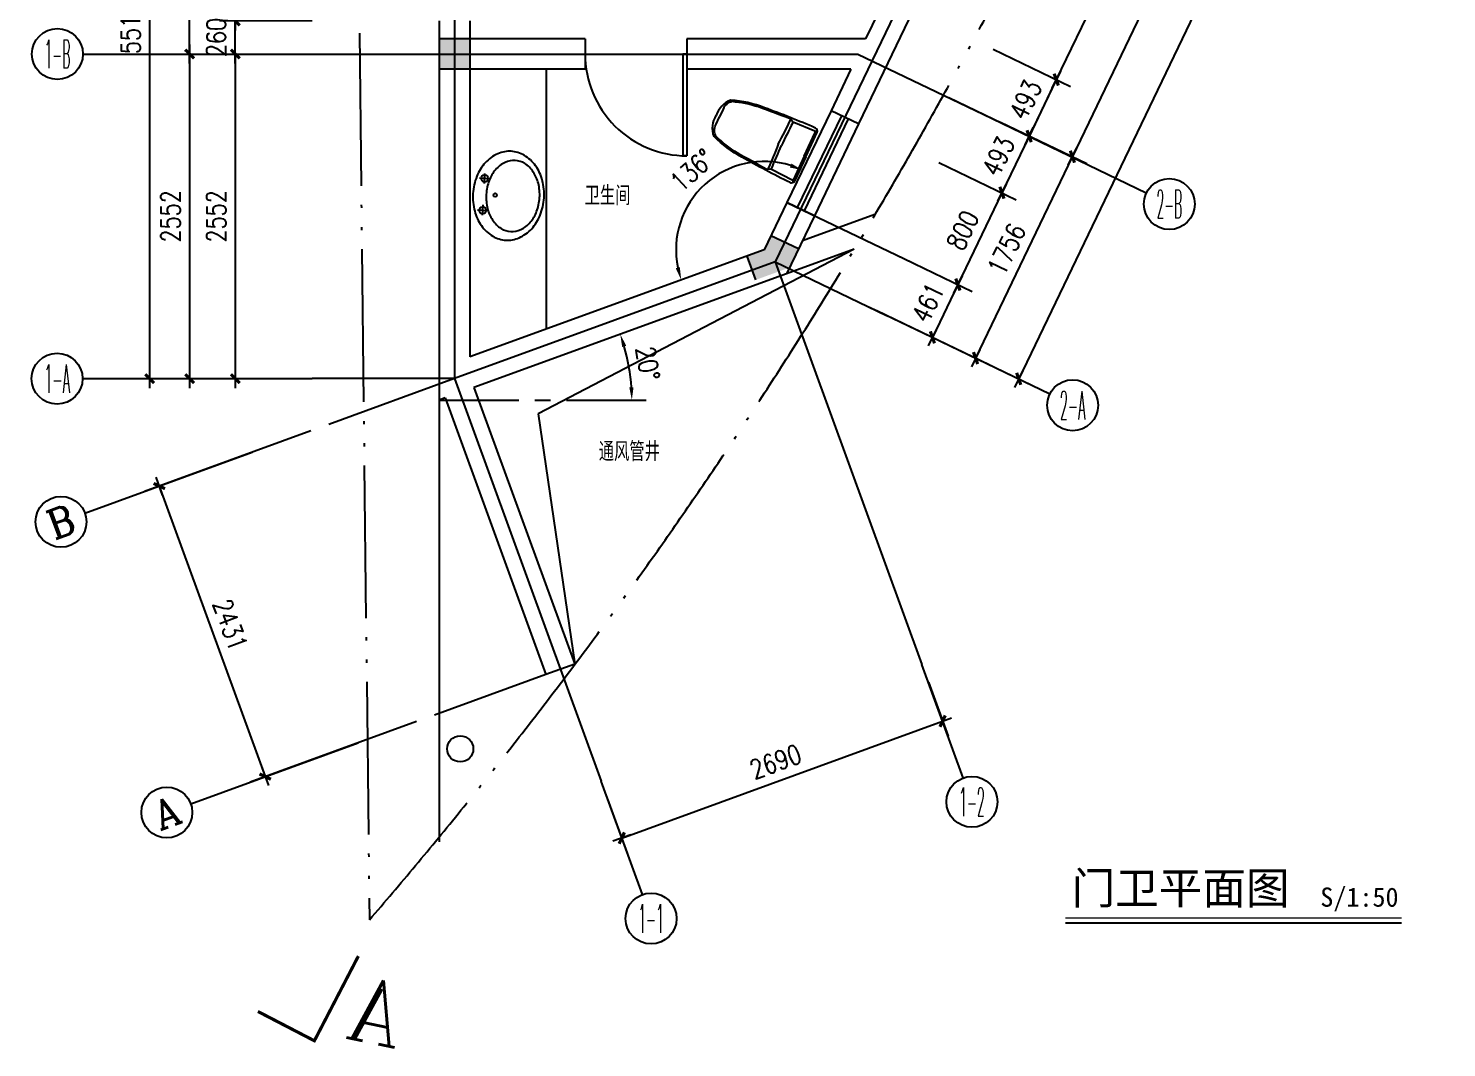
# Model space of a CAD drawing. Extents: x 772793 to 837193, y -2580156 to -2515127.
# Drawn here: x 772811 to 783956, y -2533132 to -2525119 of the extents above; entities that cross this region are included whole.
import ezdxf
from ezdxf.enums import TextEntityAlignment as Align

# ---------------------------------------------------------------- set-up
doc = ezdxf.new("R2010")
doc.units = 0
doc.header["$LTSCALE"] = 500
doc.header["$MEASUREMENT"] = 0
doc.linetypes.add('ACAD_ISO05W100', pattern=[34, 24, -3, 0.5, -3, 0.5, -3])
doc.linetypes.add('CENTER', pattern=[2, 1.25, -0.25, 0.25, -0.25])
doc.layers.get('0').update_dxf_attribs({"linetype": 'CONTINUOUS'})
doc.layers.get('DEFPOINTS').update_dxf_attribs({"linetype": 'CONTINUOUS'})
for name, color, linetype in [('28_TOILET_BATH', 11, 'CONTINUOUS'), ('4', 4, 'CONTINUOUS'), ('6', 6, 'CONTINUOUS'), ('AIDL', 6, 'CONTINUOUS'), ('AXIS', 3, 'CONTINUOUS'), ('AXIS_TEXT', 7, 'CONTINUOUS'), ('BLOCK', 1, 'CONTINUOUS'), ('DDD', 4, 'CONTINUOUS'), ('DOTE', 1, 'CENTER'), ('PUB_TITLE', 4, 'CONTINUOUS'), ('TTT', 8, 'CONTINUOUS'), ('WALL', 7, 'CONTINUOUS')]:
    doc.layers.add(name, color=color, linetype=linetype)
doc.styles.add('COMP', font='complex', dxfattribs={"bigfont": 'hztxt'})
doc.styles.add('COMPLEX', font='COMPLEX')
doc.styles.add('DIM_FONT', font='txt.shx', dxfattribs={"width": 0.8, "bigfont": 'hztxt.shx'})
doc.styles.add('H1', font='simsun.ttf')
doc.dimstyles.new('AXIS50', dxfattribs={"dimscale": 0.5, "dimtxt": 300, "dimasz": 1, "dimexe": 250, "dimexo": 300, "dimgap": 150, "dimtad": 1, "dimdec": 0, "dimzin": 0, "dimtxsty": 'DIM_FONT', "dimblk": '_DIMX', "dimblk1": 'ARCHTICK', "dimblk2": 'ARCHTICK', "dimcen": 0.09, "dimdle": 1.5, "dimse1": 1, "dimse2": 1, "dimclrd": 3, "dimclre": 3, "dimclrt": 7, "dimazin": 3, "dimtfac": 1, "dimtdec": 0, "dimtix": 1, "dimtmove": 0, "dimatfit": 3, "dimtolj": 1, "dimtzin": 0})
doc.dimstyles.new('DIMA50', dxfattribs={"dimscale": 0.5, "dimtxt": 300, "dimasz": 1, "dimexe": 250, "dimexo": 300, "dimgap": 150, "dimtad": 1, "dimdec": 0, "dimzin": 0, "dimtxsty": 'DIM_FONT', "dimblk": '_DIMX', "dimblk1": '_DIMX', "dimblk2": '_DIMX', "dimsah": 1, "dimcen": 0.09, "dimdle": 1.5, "dimse1": 1, "dimclrd": 3, "dimclre": 3, "dimclrt": 7, "dimazin": 3, "dimtfac": 1, "dimtdec": 0, "dimtix": 1, "dimtmove": 0, "dimatfit": 3, "dimtolj": 1, "dimtzin": 0})
doc.dimstyles.new('NORMAL', dxfattribs={"dimscale": 0.5, "dimtxt": 3, "dimasz": 1, "dimexe": 1.5, "dimexo": 1, "dimgap": 1, "dimtad": 1, "dimdec": 0, "dimzin": 0, "dimtxsty": 'DIM_FONT', "dimblk": '_DIMX', "dimblk1": 'ARCHTICK', "dimblk2": 'ARCHTICK', "dimsah": 1, "dimcen": 0.09, "dimdle": 1.5, "dimclrd": 3, "dimclre": 3, "dimclrt": 3, "dimazin": 3, "dimtfac": 1, "dimtdec": 0, "dimtix": 1, "dimtmove": 0, "dimatfit": 3, "dimtolj": 1, "dimtzin": 0})

# ---------------------------------------------------------------- blocks, each defined once
blk = doc.blocks.new('M1')
at = {"layer": 'BLOCK'}
for p, q in [((0, 0), (1000, 0)), ((0, 0), (0, -40)), ((1000, 0), (1000, -40)), ((0, -40), (1000, -40))]:
    blk.add_line(p, q, dxfattribs=at)
blk.add_arc((0, 0), 1000, 270, 0, dxfattribs=at)
blk = doc.blocks.new('X6')
at = {"layer": '28_TOILET_BATH', "color": 0}
for p, q in [((-3, 204), (-15, 190)), ((-185, 184), (-210, 197)), ((-185, -184), (-210, -197)), ((-3, -204), (-15, -190))]:
    blk.add_line(p, q, dxfattribs=at)
for points in [[(0, 0), (0, 193, 0.445994), (-25, 215, 0.01595), (-415, 194, 0.076649), (-657, 143, 0.224847), (-705, 0, 4.593998)], [(-217, 0, 0.015142), (-210, 197, 0.611407), (-215, 200, -0.004881), (-457, 181, 0.053038), (-643, 137, 0.25421), (-680, 62), (-680, 0)], [(-13, 0), (-13, 184, 0.332674), (-19, 192), (-180, 186, 0.271876), (-187, 181, 0.013613), (-191, 0, 43.172872)], [(0, 0), (0, -193, -0.445994), (-25, -215, -0.01595), (-415, -194, -0.076649), (-657, -143, -0.224847), (-705, 0, -4.593998)], [(-217, 0, -0.015142), (-210, -197, -0.611407), (-215, -200, 0.004881), (-457, -181, -0.053038), (-643, -137, -0.25421), (-680, -62), (-680, 0)], [(-13, 0), (-13, -184, -0.332674), (-19, -192), (-180, -186, -0.271876), (-187, -181, -0.013613), (-191, 0, -43.172872)]]:
    blk.add_lwpolyline(points, format="xyb", dxfattribs=at)
blk = doc.blocks.new('_AXISO')
blk.add_circle((0, 0), 0.5)
at = {"layer": 'AXIS_TEXT', "style": 'COMPLEX', "width": 1.041667}
blk.add_attdef('A', text='', height=0.56, dxfattribs=at).set_placement((-0.25, -0.28), (0.25, -0.28), align=Align.FIT)
blk = doc.blocks.new('_DIMX')
blk.add_line((-150, 0), (150, 0))
at = {"const_width": 50}
blk.add_lwpolyline([(-70, -70), (70, 70)], dxfattribs=at)
blk = doc.blocks.new('*D133')
at = {"color": 3, "linetype": 'BYBLOCK'}
blk.add_line((755794, -2525322), (755794, -2527872), dxfattribs=at)
at = {"layer": 'DEFPOINTS', "color": 0, "linetype": 'BYBLOCK'}
for p in [(757272, -2525321), (755794, -2527873), (757272, -2527873)]:
    blk.add_point(p, dxfattribs=at)
at = {"color": 3, "linetype": 'BYBLOCK', "xscale": 0.5, "yscale": 0.5, "zscale": 0.5}
for p, rotation in [((755794, -2525321), 90), ((755794, -2527873), 270)]:
    blk.add_blockref('_DIMX', p, dxfattribs=dict(at, rotation=rotation))
at = {"color": 7, "linetype": 'BYBLOCK', "insert": (755644, -2526597), "char_height": 150, "attachment_point": 5, "rotation": 90, "style": 'DIM_FONT'}
blk.add_mtext('\\A1;2552', dxfattribs=at)
blk = doc.blocks.new('_ARCHTICK')
at = {"color": 0, "linetype": 'BYBLOCK', "const_width": 0.15}
blk.add_lwpolyline([(-0.5, -0.5), (0.5, 0.5)], dxfattribs=at)
blk = doc.blocks.new('*D134')
at = {"color": 3, "linetype": 'BYBLOCK'}
for p, q in [((756398, -2525061), (755669, -2525061)), ((755794, -2525061), (755794, -2525060)), ((755794, -2525321), (755794, -2525061)), ((755794, -2525322), (755794, -2525322))]:
    blk.add_line(p, q, dxfattribs=at)
at = {"layer": 'DEFPOINTS', "color": 0, "linetype": 'BYBLOCK'}
for p in [(755794, -2525061), (756548, -2525061), (757272, -2525321)]:
    blk.add_point(p, dxfattribs=at)
at = {"color": 3, "linetype": 'BYBLOCK', "xscale": 0.5, "yscale": 0.5, "zscale": 0.5}
for p, rotation in [((755794, -2525061), 270), ((755794, -2525321), 90)]:
    blk.add_blockref('_DIMX', p, dxfattribs=dict(at, rotation=rotation))
at = {"color": 7, "linetype": 'BYBLOCK', "insert": (755644, -2525191), "char_height": 150, "attachment_point": 5, "rotation": 90, "style": 'DIM_FONT'}
blk.add_mtext('\\A1;260', dxfattribs=at)
blk = doc.blocks.new('*D135')
at = {"color": 3, "linetype": 'BYBLOCK'}
for p, q in [((756397, -2524161), (755669, -2524161)), ((755794, -2525061), (755794, -2524162))]:
    blk.add_line(p, q, dxfattribs=at)
at = {"layer": 'DEFPOINTS', "color": 0, "linetype": 'BYBLOCK'}
for p in [(755794, -2524161), (756547, -2524161), (757272, -2525061)]:
    blk.add_point(p, dxfattribs=at)
at = {"color": 3, "linetype": 'BYBLOCK', "xscale": 0.5, "yscale": 0.5, "zscale": 0.5}
for p, rotation in [((755794, -2524161), 90), ((755794, -2525061), 270)]:
    blk.add_blockref('_DIMX', p, dxfattribs=dict(at, rotation=rotation))
at = {"color": 7, "linetype": 'BYBLOCK', "insert": (755644, -2524611), "char_height": 150, "attachment_point": 5, "rotation": 90, "style": 'DIM_FONT'}
blk.add_mtext('\\A1;900', dxfattribs=at)
blk = doc.blocks.new('*D140')
at = {"color": 3, "linetype": 'BYBLOCK'}
for p, q in [((761240, -2530259), (761395, -2530683)), ((758832, -2531484), (761351, -2530565)), ((758720, -2531178), (758874, -2531602))]:
    blk.add_line(p, q, dxfattribs=at)
at = {"layer": 'DEFPOINTS', "color": 0, "linetype": 'BYBLOCK'}
for p in [(761189, -2530118), (761352, -2530565), (758668, -2531037)]:
    blk.add_point(p, dxfattribs=at)
at = {"color": 3, "linetype": 'BYBLOCK', "xscale": 0.5, "yscale": 0.5, "zscale": 0.5}
for p, rotation in [((761352, -2530565), 20.03403020358145), ((758831, -2531484), 200.0340302035814)]:
    blk.add_blockref('_DIMX', p, dxfattribs=dict(at, rotation=rotation))
at = {"color": 7, "linetype": 'BYBLOCK', "insert": (760040, -2530884), "char_height": 150, "attachment_point": 5, "rotation": 20.034, "style": 'DIM_FONT'}
blk.add_mtext('\\A1;2690', dxfattribs=at)
blk = doc.blocks.new('*D141')
at = {"color": 3, "linetype": 'BYBLOCK'}
blk.add_line((755435, -2525322), (755435, -2527872), dxfattribs=at)
at = {"layer": 'DEFPOINTS', "color": 0, "linetype": 'BYBLOCK'}
for p in [(756913, -2525321), (755435, -2527873), (756913, -2527873)]:
    blk.add_point(p, dxfattribs=at)
at = {"color": 3, "linetype": 'BYBLOCK', "xscale": 0.5, "yscale": 0.5, "zscale": 0.5}
for p, rotation in [((755435, -2525321), 90), ((755435, -2527873), 270)]:
    blk.add_blockref('_DIMX', p, dxfattribs=dict(at, rotation=rotation))
at = {"color": 7, "linetype": 'BYBLOCK', "insert": (755285, -2526597), "char_height": 150, "attachment_point": 5, "rotation": 90, "style": 'DIM_FONT'}
blk.add_mtext('\\A1;2552', dxfattribs=at)
blk = doc.blocks.new('*D142')
at = {"color": 3, "linetype": 'BYBLOCK'}
blk.add_line((755121, -2522359), (755121, -2527872), dxfattribs=at)
at = {"layer": 'DEFPOINTS', "color": 0, "linetype": 'BYBLOCK'}
for p in [(756599, -2522359), (755121, -2527873), (756599, -2527873)]:
    blk.add_point(p, dxfattribs=at)
at = {"color": 3, "linetype": 'BYBLOCK', "xscale": 0.5, "yscale": 0.5, "zscale": 0.5}
for p, rotation in [((755121, -2522359), 90), ((755121, -2527873), 270)]:
    blk.add_blockref('_DIMX', p, dxfattribs=dict(at, rotation=rotation))
at = {"color": 7, "linetype": 'BYBLOCK', "insert": (754971, -2525116), "char_height": 150, "attachment_point": 5, "rotation": 90, "style": 'DIM_FONT'}
blk.add_mtext('\\A1;5514', dxfattribs=at)
blk = doc.blocks.new('*D143')
at = {"color": 3, "linetype": 'BYBLOCK'}
for p, q in [((756247, -2522359), (755310, -2522359)), ((755435, -2525321), (755435, -2522359))]:
    blk.add_line(p, q, dxfattribs=at)
at = {"layer": 'DEFPOINTS', "color": 0, "linetype": 'BYBLOCK'}
for p in [(755435, -2522359), (756397, -2522359), (756913, -2525321)]:
    blk.add_point(p, dxfattribs=at)
at = {"color": 3, "linetype": 'BYBLOCK', "xscale": 0.5, "yscale": 0.5, "zscale": 0.5}
for p, rotation in [((755435, -2522359), 90), ((755435, -2525321), 270)]:
    blk.add_blockref('_DIMX', p, dxfattribs=dict(at, rotation=rotation))
at = {"color": 7, "linetype": 'BYBLOCK', "insert": (755285, -2523840), "char_height": 150, "attachment_point": 5, "rotation": 90, "style": 'DIM_FONT'}
blk.add_mtext('\\A1;2962', dxfattribs=at)
blk = doc.blocks.new('*D145')
at = {"color": 3, "linetype": 'BYBLOCK'}
for p, q in [((763808, -2520999), (764416, -2521291)), ((764303, -2521238), (762245, -2525522)), ((761750, -2525284), (762358, -2525576))]:
    blk.add_line(p, q, dxfattribs=at)
at = {"layer": 'DEFPOINTS', "color": 0, "linetype": 'BYBLOCK'}
for p in [(763673, -2520934), (761614, -2525219), (762245, -2525522)]:
    blk.add_point(p, dxfattribs=at)
at = {"color": 3, "linetype": 'BYBLOCK', "xscale": 0.5, "yscale": 0.5, "zscale": 0.5}
for p, rotation in [((764303, -2521237), 64.34495425389672), ((762245, -2525522), 244.3449542538967)]:
    blk.add_blockref('_DIMX', p, dxfattribs=dict(at, rotation=rotation))
at = {"color": 7, "linetype": 'BYBLOCK', "insert": (763139, -2523315), "char_height": 150, "attachment_point": 5, "rotation": 64.345, "style": 'DIM_FONT'}
blk.add_mtext('\\A1;4754', dxfattribs=at)
blk = doc.blocks.new('*D146')
at = {"color": 3, "linetype": 'BYBLOCK'}
for p, q in [((780889, -2525522), (780675, -2525968)), ((780045, -2525664), (780676, -2525967))]:
    blk.add_line(p, q, dxfattribs=at)
at = {"layer": 'DEFPOINTS', "color": 0, "linetype": 'BYBLOCK'}
for p in [(780258, -2525219), (780044, -2525664), (780675, -2525967)]:
    blk.add_point(p, dxfattribs=at)
at = {"color": 3, "linetype": 'BYBLOCK', "xscale": 0.5, "yscale": 0.5, "zscale": 0.5}
for p, rotation in [((780889, -2525522), 64.34495425389672), ((780675, -2525967), 244.3449542538967)]:
    blk.add_blockref('_ARCHTICK', p, dxfattribs=dict(at, rotation=rotation))
at = {"color": 3, "linetype": 'BYBLOCK', "insert": (780781, -2525744), "char_height": 1.5, "attachment_point": 5, "rotation": 64.345, "style": 'DIM_FONT'}
blk.add_mtext('\\A1;493', dxfattribs=at)
blk = doc.blocks.new('*D147')
at = {"color": 3, "linetype": 'BYBLOCK'}
for p, q in [((761536, -2525729), (762144, -2526021)), ((762031, -2525967), (761818, -2526411)), ((761323, -2526173), (761931, -2526466))]:
    blk.add_line(p, q, dxfattribs=at)
at = {"layer": 'DEFPOINTS', "color": 0, "linetype": 'BYBLOCK'}
for p in [(761401, -2525664), (761187, -2526109), (761818, -2526411)]:
    blk.add_point(p, dxfattribs=at)
at = {"color": 3, "linetype": 'BYBLOCK', "xscale": 0.5, "yscale": 0.5, "zscale": 0.5}
for p, rotation in [((762032, -2525967), 64.34495425389672), ((761818, -2526411), 244.3449542538967)]:
    blk.add_blockref('_DIMX', p, dxfattribs=dict(at, rotation=rotation))
at = {"color": 7, "linetype": 'BYBLOCK', "insert": (761790, -2526124), "char_height": 150, "attachment_point": 5, "rotation": 64.345, "style": 'DIM_FONT'}
blk.add_mtext('\\A1;493', dxfattribs=at)
blk = doc.blocks.new('*D148')
at = {"color": 3, "linetype": 'BYBLOCK'}
for p, q in [((761323, -2526173), (761931, -2526466)), ((761818, -2526412), (761472, -2527132)), ((760976, -2526895), (761584, -2527187))]:
    blk.add_line(p, q, dxfattribs=at)
at = {"layer": 'DEFPOINTS', "color": 0, "linetype": 'BYBLOCK'}
for p in [(761187, -2526109), (760841, -2526830), (761472, -2527133)]:
    blk.add_point(p, dxfattribs=at)
at = {"color": 3, "linetype": 'BYBLOCK', "xscale": 0.5, "yscale": 0.5, "zscale": 0.5}
for p, rotation in [((761818, -2526411), 64.34495425389672), ((761472, -2527133), 244.3449542538967)]:
    blk.add_blockref('_DIMX', p, dxfattribs=dict(at, rotation=rotation))
at = {"color": 7, "linetype": 'BYBLOCK', "insert": (761510, -2526707), "char_height": 150, "attachment_point": 5, "rotation": 64.345, "style": 'DIM_FONT'}
blk.add_mtext('\\A1;800', dxfattribs=at)
blk = doc.blocks.new('*D149')
at = {"color": 3, "linetype": 'BYBLOCK'}
for p, q in [((760976, -2526895), (761584, -2527187)), ((761471, -2527133), (761272, -2527548)), ((760777, -2527310), (761385, -2527602))]:
    blk.add_line(p, q, dxfattribs=at)
at = {"layer": 'DEFPOINTS', "color": 0, "linetype": 'BYBLOCK'}
for p in [(760841, -2526830), (760641, -2527245), (761272, -2527548)]:
    blk.add_point(p, dxfattribs=at)
at = {"color": 3, "linetype": 'BYBLOCK', "xscale": 0.5, "yscale": 0.5, "zscale": 0.5}
for p, rotation in [((761472, -2527133), 64.34495425389672), ((761272, -2527548), 244.3449542538967)]:
    blk.add_blockref('_DIMX', p, dxfattribs=dict(at, rotation=rotation))
at = {"color": 7, "linetype": 'BYBLOCK', "insert": (761237, -2527275), "char_height": 150, "attachment_point": 5, "rotation": 64.345, "style": 'DIM_FONT'}
blk.add_mtext('\\A1;461', dxfattribs=at)
blk = doc.blocks.new('*D150')
at = {"color": 3, "linetype": 'BYBLOCK'}
for p, q in [((761750, -2525284), (762358, -2525576)), ((762245, -2525523), (762032, -2525966)), ((761536, -2525729), (762144, -2526021))]:
    blk.add_line(p, q, dxfattribs=at)
at = {"layer": 'DEFPOINTS', "color": 0, "linetype": 'BYBLOCK'}
for p in [(761614, -2525219), (761401, -2525664), (762032, -2525967)]:
    blk.add_point(p, dxfattribs=at)
at = {"color": 3, "linetype": 'BYBLOCK', "xscale": 0.5, "yscale": 0.5, "zscale": 0.5}
for p, rotation in [((762245, -2525522), 64.34495425389672), ((762032, -2525967), 244.3449542538967)]:
    blk.add_blockref('_DIMX', p, dxfattribs=dict(at, rotation=rotation))
at = {"color": 7, "linetype": 'BYBLOCK', "insert": (762003, -2525680), "char_height": 150, "attachment_point": 5, "rotation": 64.345, "style": 'DIM_FONT'}
blk.add_mtext('\\A1;493', dxfattribs=at)
blk = doc.blocks.new('*D152')
at = {"color": 3, "linetype": 'BYBLOCK'}
for p, q in [((764078, -2521129), (764755, -2521454)), ((764642, -2521401), (762372, -2526127))]:
    blk.add_line(p, q, dxfattribs=at)
at = {"layer": 'DEFPOINTS', "color": 0, "linetype": 'BYBLOCK'}
for p in [(763943, -2521064), (761672, -2525792), (762372, -2526128)]:
    blk.add_point(p, dxfattribs=at)
at = {"color": 3, "linetype": 'BYBLOCK', "xscale": 0.5, "yscale": 0.5, "zscale": 0.5}
for p, rotation in [((764642, -2521400), 64.34495425398123), ((762372, -2526128), 244.3449542539813)]:
    blk.add_blockref('_DIMX', p, dxfattribs=dict(at, rotation=rotation))
at = {"color": 7, "linetype": 'BYBLOCK', "insert": (763372, -2523699), "char_height": 150, "attachment_point": 5, "rotation": 64.345, "style": 'DIM_FONT'}
blk.add_mtext('\\A1;5245', dxfattribs=at)
blk = doc.blocks.new('*D153')
at = {"color": 3, "linetype": 'BYBLOCK'}
for p, q in [((761808, -2525857), (762484, -2526182)), ((762371, -2526128), (761611, -2527711)), ((761047, -2527440), (761724, -2527765))]:
    blk.add_line(p, q, dxfattribs=at)
at = {"layer": 'DEFPOINTS', "color": 0, "linetype": 'BYBLOCK'}
for p in [(761672, -2525792), (760912, -2527375), (761611, -2527711)]:
    blk.add_point(p, dxfattribs=at)
at = {"color": 3, "linetype": 'BYBLOCK', "xscale": 0.5, "yscale": 0.5, "zscale": 0.5}
for p, rotation in [((762372, -2526128), 64.34495425398123), ((761611, -2527711), 244.3449542539813)]:
    blk.add_blockref('_DIMX', p, dxfattribs=dict(at, rotation=rotation))
at = {"color": 7, "linetype": 'BYBLOCK', "insert": (761856, -2526855), "char_height": 150, "attachment_point": 5, "rotation": 64.345, "style": 'DIM_FONT'}
blk.add_mtext('\\A1;1756', dxfattribs=at)
blk = doc.blocks.new('*D154')
at = {"color": 3, "linetype": 'BYBLOCK'}
for p, q in [((764297, -2520673), (765313, -2521161)), ((765200, -2521108), (761950, -2527873)), ((761047, -2527440), (762063, -2527928))]:
    blk.add_line(p, q, dxfattribs=at)
at = {"layer": 'DEFPOINTS', "color": 0, "linetype": 'BYBLOCK'}
for p in [(764162, -2520609), (760912, -2527375), (761950, -2527874)]:
    blk.add_point(p, dxfattribs=at)
at = {"color": 3, "linetype": 'BYBLOCK', "xscale": 0.5, "yscale": 0.5, "zscale": 0.5}
for p, rotation in [((765200, -2521107), 64.34495425397795), ((761950, -2527874), 244.344954253978)]:
    blk.add_blockref('_DIMX', p, dxfattribs=dict(at, rotation=rotation))
at = {"color": 7, "linetype": 'BYBLOCK', "insert": (763440, -2524425), "char_height": 150, "attachment_point": 5, "rotation": 64.345, "style": 'DIM_FONT'}
blk.add_mtext('\\A1;7507', dxfattribs=at)
blk = doc.blocks.new('*D158')
at = {"color": 3, "linetype": 'BYBLOCK'}
blk.add_arc((759951, -2526859), 694, 72.6096, 191.7353, dxfattribs=at)
for points in [[(760164, -2526182), (760152, -2526213), (760251, -2526234)], [(759287, -2526996), (759255, -2527005), (759298, -2527097)]]:
    blk.add_solid(points, dxfattribs=at)
at = {"layer": 'DEFPOINTS', "color": 0, "linetype": 'BYBLOCK'}
for p in [(759718, -2526205, 0), (760129, -2526488), (759951, -2526859), (759951, -2526859), (757637, -2527701)]:
    blk.add_point(p, dxfattribs=at)
at = {"color": 7, "linetype": 'BYBLOCK', "insert": (759384, -2526234), "char_height": 150, "attachment_point": 5, "rotation": 42.1725, "style": 'DIM_FONT'}
blk.add_mtext('\\A1;136°', dxfattribs=at)
blk = doc.blocks.new('*D159')
at = {"color": 3, "linetype": 'BYBLOCK'}
blk.add_arc((757397, -2528042), 1513, 3.7864, 16.2136, dxfattribs=at)
for points in [[(758834, -2527624), (758866, -2527614), (758819, -2527524)], [(758923, -2527941), (758890, -2527942), (758910, -2528042)]]:
    blk.add_solid(points, dxfattribs=at)
at = {"layer": 'DEFPOINTS', "color": 0, "linetype": 'BYBLOCK'}
for p in [(760126, -2527048), (758900, -2527866, 0), (757397, -2528042), (757397, -2528042), (759026, -2528042)]:
    blk.add_point(p, dxfattribs=at)
at = {"color": 7, "linetype": 'BYBLOCK', "insert": (759035, -2527753), "char_height": 150, "attachment_point": 5, "rotation": 280, "style": 'DIM_FONT'}
blk.add_mtext('\\A1;20°', dxfattribs=at)
blk = doc.blocks.new('*D160')
at = {"color": 3, "linetype": 'BYBLOCK'}
for p, q in [((756387, -2528284), (755080, -2528760)), ((755197, -2528718), (756028, -2531001)), ((757218, -2530568), (755911, -2531044))]:
    blk.add_line(p, q, dxfattribs=at)
at = {"layer": 'DEFPOINTS', "color": 0, "linetype": 'BYBLOCK'}
for p in [(756528, -2528233), (757359, -2530517), (756029, -2531001)]:
    blk.add_point(p, dxfattribs=at)
at = {"color": 3, "linetype": 'BYBLOCK', "xscale": 0.5, "yscale": 0.5, "zscale": 0.5}
for p, rotation in [((755197, -2528717), 110.0000000000013), ((756029, -2531001), 290.0000000000013)]:
    blk.add_blockref('_DIMX', p, dxfattribs=dict(at, rotation=rotation))
at = {"color": 7, "linetype": 'BYBLOCK', "insert": (755754, -2529808), "char_height": 150, "attachment_point": 5, "rotation": 290, "style": 'DIM_FONT'}
blk.add_mtext('\\A1;2431', dxfattribs=at)

msp = doc.modelspace()

# ---------------------------------------------------------------- hatches: boundary and pattern name
at = {"layer": 'WALL', "linetype": 'BYBLOCK'}
for points in [[(776280.2, -2525201.1), (776040.2, -2525201.1), (776040.2, -2525441.1), (776280.2, -2525441.1)], [(778863, -2526853.4), (778646.7, -2526749.5), (778594, -2526859.2), (778456.8, -2526909.2), (778525.2, -2527097.1), (778792.8, -2526999.7)]]:
    msp.add_hatch(color=256, dxfattribs=at).paths.add_polyline_path(points)

# ---------------------------------------------------------------- linework, layer by layer
for p, q in [((779545.9, -2524877.4, 0), (779390.4, -2525201.1, 0)), ((779762.2, -2524981.3, 0), (779335.2, -2525870.5, 0)), ((776040.2, -2525061.1, 0), (776040.2, -2528041.6, 0)), ((776280.2, -2525061.1, 0), (776280.2, -2525201.1, 0)), ((777186.6, -2525201.1, 0), (776280.2, -2525201.1, 0)), ((777186.6, -2525201.1, 0), (777186.6, -2525441.1, 0)), ((779390.4, -2525201.1, 0), (777986.6, -2525201.1, 0)), ((777986.6, -2525201.1, 0), (777986.6, -2525441.1, 0)), ((776280.2, -2525441.1, 0), (776280.2, -2527701.4, 0)), ((777186.6, -2525441.1, 0), (776280.2, -2525441.1, 0)), ((779275.1, -2525441.1, 0), (777986.6, -2525441.1, 0)), ((779275.1, -2525441.1, 0), (779118.8, -2525766.5, 0)), ((779335.2, -2525870.5, 0), (779118.8, -2525766.5, 0)), ((778772.5, -2526487.7, 0), (778594, -2526859.2, 0)), ((778988.8, -2526591.6, 0), (778772.5, -2526487.7, 0)), ((778988.8, -2526591.6, 0), (778769.5, -2527048.2, 0)), ((778863, -2526853.4, 0), (778646.7, -2526749.5, 0)), ((778594, -2526859.2, 0), (776280.2, -2527701.4, 0)), ((778769.5, -2527048.2, 0), (776313.1, -2527942.2, 0)), ((776087.6, -2528024.3, 0), (776040.2, -2528041.6, 0)), ((776087.6, -2528024.3, 0), (776878.8, -2530198.2, 0)), ((776313.1, -2527942.2, 0), (777104.3, -2530116.1, 0))]:
    msp.add_line(p, q)
msp.add_circle((776205.1, -2530782.8, 0), 102.8)
at = {"layer": '4'}
for p, q in [((779118.8, -2525766.5, 0), (778772.5, -2526487.7, 0)), ((779200, -2525805.5, 0), (778853.6, -2526526.6, 0)), ((779254, -2525831.5, 0), (778907.7, -2526552.6, 0)), ((779335.2, -2525870.5, 0), (778988.8, -2526591.6, 0))]:
    msp.add_line(p, q, dxfattribs=at)
at = {"layer": 'AIDL', "color": 2}
for p, q in [((776880.2, -2525441.1, 0), (776880.2, -2527483, 0)), ((776394.4, -2526337.8, 0), (776399.2, -2526258.8, 0)), ((776433.1, -2526300.8, 0), (776356.3, -2526296.2, 0)), ((776417.8, -2526552.4, 0), (776341, -2526547.7, 0)), ((776379.2, -2526588.6, 0), (776384.2, -2526505.4, 0))]:
    msp.add_line(p, q, dxfattribs=at)
at = {"layer": 'AIDL', "color": 2, "elevation": 0}
for points in [[(776605.4, -2526085.5, 0.1200112), (776500.3, -2526104.4, 0.1049567), (776401.6, -2526175.8, 0.0889227), (776335.1, -2526282.2, 0.0801669), (776304.7, -2526417.9, 0.0801669), (776318.5, -2526556.2, 0.0889227), (776371.5, -2526669.9, 0.1049567), (776460.8, -2526752.7, 0.1200112), (776562.9, -2526784.2, 0.1200112), (776668.1, -2526765.3, 0.1049567), (776766.8, -2526693.9, 0.0889227), (776833.2, -2526587.5, 0.0801669), (776863.7, -2526451.9, 0.0801669), (776849.9, -2526313.6, 0.0889227), (776796.8, -2526199.9, 0.1049567), (776707.5, -2526117, 0.1200112)], [(776636.1, -2526157.5, 0.1268224), (776558, -2526172.7, 0.10607), (776482.9, -2526230.3, 0.0857828), (776432.9, -2526315.1, 0.0754446), (776409.5, -2526424.2, 0.0754446), (776419.5, -2526535.4, 0.0857828), (776458.9, -2526625.6, 0.10607), (776526.4, -2526692, 0.1268224), (776602.1, -2526716.5, 0.1268224), (776680.2, -2526701.3, 0.10607), (776755.3, -2526643.6, 0.0857828), (776805.3, -2526558.9, 0.0754446), (776828.7, -2526449.7, 0.0754446), (776818.7, -2526338.5, 0.0857828), (776779.3, -2526248.4, 0.10607), (776711.8, -2526182, 0.1268224)]]:
    msp.add_lwpolyline(points, format="xyb", close=True, dxfattribs=at)
at = {"layer": 'AIDL', "color": 2}
for centre, radius in [((776396.8, -2526298.6, 0), 28), ((776479.3, -2526429.9, 0), 14), ((776381.5, -2526549.5, 0), 28)]:
    msp.add_circle(centre, radius, dxfattribs=at)
at = {"layer": 'AXIS', "linetype": 'BYBLOCK'}
for p, q in [((773239.7, -2525321.1, 0), (775040.2, -2525321.1)), ((781596.3, -2526413.9, 0), (780237.7, -2525759, 0)), ((780836.8, -2527995.3, 0), (779478.2, -2527340.4, 0)), ((773237.2, -2527872.8, 0), (775040.2, -2527872.8)), ((773255.7, -2528929.9, 0), (774570.3, -2528451.5, 0)), ((780157.3, -2531011.3, 0), (779832.6, -2530119.1, 0)), ((774087.1, -2531214.3, 0), (775401.7, -2530735.8)), ((777636.4, -2531928.8, 0), (777311.7, -2531036.7, 0))]:
    msp.add_line(p, q, dxfattribs=at)
at = {"layer": 'AXIS', "linetype": 'BYBLOCK', "const_width": 25, "elevation": 0}
msp.add_lwpolyline([(774615.1, -2532847.2), (775058.9, -2533077.6), (775404.4, -2532411.9)], dxfattribs=at)
at = {"layer": 'DDD'}
for p, q in [((779462.8, -2526583, 0), (778893.4, -2526790.3, 0)), ((779300.4, -2526855, 0), (778769.5, -2527048.2, 0)), ((776040.2, -2528041.6, 0), (776040.2, -2531513.3, 0))]:
    msp.add_line(p, q, dxfattribs=at)
at = {"layer": 'DOTE', "linetype": 'BYBLOCK'}
for p, q in [((782342, -2519333, 0), (778681, -2526955.3, 0)), ((776160.2, -2522358.7, 0), (776160.2, -2527872.8, 0)), ((775040.2, -2525321.1), (779330.6, -2525321.1, 0)), ((779330.6, -2525321.1, 0), (780314.9, -2525793.9, 0)), ((778772.5, -2526487.7, 0), (779755, -2526959.6, 0)), ((778681, -2526955.3, 0), (776160.2, -2527872.8, 0)), ((778681, -2526955.3, 0), (779555.3, -2527375.2, 0)), ((778681, -2526955.3, 0), (779832.6, -2530119.1, 0)), ((776160.2, -2527872.8, 0), (775040.2, -2527872.8)), ((776160.2, -2527872.8, 0), (775171.2, -2528232.7)), ((776160.2, -2527872.8, 0), (777311.7, -2531036.7, 0)), ((776878.8, -2530198.2, 0), (776002.6, -2530517.1, 0))]:
    msp.add_line(p, q, dxfattribs=at)
at = {"layer": 'DOTE', "linetype": 'CENTER'}
msp.add_line((776040.2, -2528041.6, 0), (777669.2, -2528041.6, 0), dxfattribs=at)
at = {"layer": 'PUB_TITLE'}
msp.add_line((780960.1, -2532150), (783602.2, -2532150), dxfattribs=at)
at = {"layer": 'PUB_TITLE', "const_width": 10}
msp.add_lwpolyline([(780960.1, -2532113.1), (783602.2, -2532113.1)], dxfattribs=at)
at = {"layer": 'TTT'}
for p, q in [((779300.4, -2526855, 0), (776818.6, -2528148.4, 0)), ((776818.6, -2528148.4, 0), (777104.3, -2530116.1, 0))]:
    msp.add_line(p, q, dxfattribs=at)
at = {"layer": 'WALL', "linetype": 'ACAD_ISO05W100', "ltscale": 0.1}
msp.add_line((775374.1, -2521756.3, 0), (775491.2, -2532127.9), dxfattribs=at)
at = {"layer": 'WALL', "linetype": 'BYBLOCK'}
for p, q in [((776280.2, -2525201.1, 0), (776040.2, -2525201.1, 0)), ((776280.2, -2525201.1, 0), (776280.2, -2525441.1, 0)), ((776280.2, -2525441.1, 0), (776040.2, -2525441.1, 0)), ((778456.8, -2526909.2, 0), (778525.2, -2527097.1, 0)), ((777104.3, -2530116.1, 0), (776878.8, -2530198.2, 0))]:
    msp.add_line(p, q, dxfattribs=at)
at = {"layer": 'WALL', "linetype": 'ACAD_ISO05W100', "ltscale": 0.1}
msp.add_arc((746148.2, -2506900.6, 0), 38696.6, 319.31309, 345.82555, dxfattribs=at)

# ---------------------------------------------------------------- block references
at = {"layer": '4', "xscale": 0.8, "yscale": 0.8, "zscale": 0.8, "rotation": 270.0000000000459}
msp.add_blockref('M1', (777986.6, -2525321.1, 0), dxfattribs=at)
at = {"layer": 'AIDL', "color": 2, "xscale": -1.1, "yscale": 1.1, "zscale": 1.1, "rotation": 155.1981984174071}
msp.add_blockref('X6', (778921.2, -2526128.8, 0), dxfattribs=at)
at = {"layer": 'AXIS', "linetype": 'BYBLOCK'}
ref = msp.add_blockref('_AXISO', (773039.7, -2525321.1, 0), dxfattribs=dict(at, xscale=400, yscale=400, zscale=400, rotation=359.9999999999961))
ref.add_attrib('A', '1-B', dxfattribs={"layer": 'AXIS_TEXT', "height": 224, "style": 'COMPLEX', "width": 0.323276}).set_placement((772939.7, -2525433.1, 0), (773139.7, -2525433.1), align=Align.FIT)
ref = msp.add_blockref('_AXISO', (781776.6, -2526500.5, 0), dxfattribs=dict(at, xscale=400, yscale=400, zscale=400, rotation=359.9999999999961))
ref.add_attrib('A', '2-B', dxfattribs={"layer": 'AXIS_TEXT', "height": 224, "style": 'COMPLEX', "width": 0.297619}).set_placement((781676.6, -2526612.5, 0), (781876.6, -2526612.5), align=Align.FIT)
ref = msp.add_blockref('_AXISO', (773037.2, -2527872.8, 0), dxfattribs=dict(at, xscale=400, yscale=400, zscale=400, rotation=359.9999999999961))
ref.add_attrib('A', '1-A', dxfattribs={"layer": 'AXIS_TEXT', "height": 224, "rotation": 360, "style": 'COMPLEX', "width": 0.317797}).set_placement((772937.2, -2527984.8, 0), (773137.2, -2527984.8), align=Align.FIT)
ref = msp.add_blockref('_AXISO', (781017.1, -2528081.9, 0), dxfattribs=dict(at, xscale=400, yscale=400, zscale=400, rotation=359.9999999999961))
ref.add_attrib('A', '2-A', dxfattribs={"layer": 'AXIS_TEXT', "height": 224, "rotation": 360, "style": 'COMPLEX', "width": 0.292969}).set_placement((780917.1, -2528193.9, 0), (781117.1, -2528193.9), align=Align.FIT)
ref = msp.add_blockref('_AXISO', (773067.8, -2528998.3, 0), dxfattribs=dict(at, xscale=400, yscale=400, zscale=400, rotation=19.99999999999654))
ref.add_attrib('A', 'B', dxfattribs={"layer": 'AXIS_TEXT', "height": 224, "rotation": 20, "style": 'COMPLEX', "width": 1.102941}).set_placement((773012.1, -2529137.8, 0), (773200, -2529069.4), align=Align.FIT)
at = {"layer": 'AXIS', "linetype": 'BYBLOCK', "xscale": 400, "yscale": 400, "zscale": 400, "rotation": 19.99999999999654}
msp.add_blockref('_AXISO', (773899.2, -2531282.7, 0), dxfattribs=at).add_auto_attribs({'A': 'A'})
at = {"layer": 'AXIS', "linetype": 'BYBLOCK'}
ref = msp.add_blockref('_AXISO', (780225.7, -2531199.2, 0), dxfattribs=dict(at, xscale=400, yscale=400, zscale=400, rotation=359.9999999999961))
ref.add_attrib('A', '1-2', dxfattribs={"layer": 'AXIS_TEXT', "height": 224, "style": 'COMPLEX', "width": 0.340909}).set_placement((780125.7, -2531311.2, 0), (780325.7, -2531311.2), align=Align.FIT)
ref = msp.add_blockref('_AXISO', (777704.8, -2532116.7, 0), dxfattribs=dict(at, xscale=400, yscale=400, zscale=400, rotation=359.9999999999961))
ref.add_attrib('A', '1-1', dxfattribs={"layer": 'AXIS_TEXT', "height": 224, "style": 'COMPLEX', "width": 0.375}).set_placement((777604.8, -2532228.7, 0), (777804.8, -2532228.7), align=Align.FIT)

# ---------------------------------------------------------------- texts
at = {"style": 'COMP', "oblique": -180, "text_generation_flag": 4}
msp.add_attdef('A', text='', height=500, rotation=168.13712, dxfattribs=at).set_placement((775551.9, -2532847.2, 0), align=Align.MIDDLE)
at = {"layer": '6', "color": 7, "style": 'DIM_FONT', "width": 0.8}
for s, p in [('卫生间', (777182.7, -2526509.2, 0)), ('通风管井', (777293.7, -2528521.2, 0))]:
    msp.add_text(s, height=150, rotation=360, dxfattribs=at).set_placement(p)
at = {"layer": 'PUB_TITLE', "style": 'H1'}
for s, height, p in [('门卫平面图', 251, (781009.4, -2532002.5)), ('S/1:50', 150.6, (782963.5, -2532023.6))]:
    msp.add_text(s, height=height, dxfattribs=at).set_placement(p)

# ---------------------------------------------------------------- dimensions: what is measured, and where the dimension line sits
at = {"layer": 'AXIS', "linetype": 'BYBLOCK'}
for p1, p2, distance, dimstyle, override, picture, middle in [((782805.4, -2520608.5, 0), (779555.3, -2527375.2, 0), 1151.5, 'DIMA50', {"dimse1": 0}, '*D154', (782083.1, -2524425.5, 0)), ((775171.2, -2528232.7), (776002.6, -2530517.1, 0), -1416, 'AXIS50', {"dimblk1": '_DIMX', "dimblk2": '_DIMX', "dimsah": 1, "dimse1": 0, "dimse2": 0}, '*D160', (774397.3, -2529807.9, 0))]:
    dim = msp.add_aligned_dim(p1=p1, p2=p2, distance=distance, dimstyle=dimstyle, override=override, dxfattribs=at)
    dim.commit()
    dim.dimension.update_dxf_attribs({"geometry": picture, "text_midpoint": middle, "insert": (18643.5, 0)})
for base, p1, p2, override, picture, middle in [((780888.6, -2525522.3, 0), (782316.1, -2520934.4, 0), (780258, -2525219.4, 0), {"dimse1": 0}, '*D145', (781782.4, -2523314.8, 0)), ((781015.1, -2526127.8, 0), (782586.5, -2521064.3, 0), (780315.8, -2525791.9, 0), {"dimse1": 0, "dimse2": 1}, '*D152', (782015.2, -2523699, 0)), ((780675.1, -2525966.9, 0), (780258, -2525219.4, 0), (780044.4, -2525664, 0), {"dimse1": 0}, '*D150', (780646.6, -2525679.6, 0)), ((780461.5, -2526411.5, 0), (780044.4, -2525664, 0), (779830.9, -2526108.6, 0), {"dimse1": 0}, '*D147', (780433.1, -2526124.2, 0)), ((780254.6, -2527711.1, 0), (780315.8, -2525791.9, 0), (779555.3, -2527375.2, 0), {"dimse1": 0}, '*D153', (780499.7, -2526854.5, 0)), ((780115.2, -2527132.6, 0), (779830.9, -2526108.6, 0), (779484.5, -2526829.7, 0), {"dimse1": 0}, '*D148', (780153.1, -2526707.1, 0)), ((779915.6, -2527548.2, 0), (779484.5, -2526829.7, 0), (779284.9, -2527245.3, 0), {"dimse1": 0}, '*D149', (779880.2, -2527275.5, 0))]:
    dim = msp.add_linear_dim(base=base, p1=p1, p2=p2, angle=64.34495, dimstyle='DIMA50', override=override, dxfattribs=at)
    dim.commit()
    dim.dimension.update_dxf_attribs({"geometry": picture, "text_midpoint": middle, "insert": (18643.5, 0)})
for base, p1, p2, dimstyle, picture, middle in [((773764.7, -2527872.8, 0), (775242.7, -2522358.7), (775242.7, -2527872.8), 'AXIS50', '*D142', (773614.7, -2525115.7, 0)), ((774078.7, -2522358.7, 0), (775556.7, -2525321.1), (775040.2, -2522358.7), 'DIMA50', '*D143', (773928.7, -2523839.9, 0)), ((774437.7, -2524161.1), (775915.7, -2525061.1, 0), (775190.2, -2524161.1), 'DIMA50', '*D135', (774287.7, -2524611.1, 0)), ((774437.7, -2525061.1), (775915.7, -2525321.1, 0), (775191.2, -2525061.1), 'DIMA50', '*D134', (774287.7, -2525191.1, 0)), ((774078.7, -2527872.8, 0), (775556.7, -2525321.1), (775556.7, -2527872.8), 'AXIS50', '*D141', (773928.7, -2526596.9, 0)), ((774437.7, -2527872.8, 0), (775915.7, -2525321.1, 0), (775915.7, -2527872.8, 0), 'AXIS50', '*D133', (774287.7, -2526596.9, 0))]:
    dim = msp.add_linear_dim(base=base, p1=p1, p2=p2, angle=90, dimstyle=dimstyle, dxfattribs=at)
    dim.commit()
    dim.dimension.update_dxf_attribs({"geometry": picture, "text_midpoint": middle, "insert": (18643.5, 0)})
dim = msp.add_aligned_dim(p1=(777311.7, -2531036.7, 0), p2=(779832, -2530117.6, 0), distance=-476.3, text='2690', dimstyle='DIMA50', override={"dimse1": 0}, dxfattribs=at)
dim.commit()
dim.dimension.update_dxf_attribs({"geometry": '*D140', "text_midpoint": (778683.6, -2530883.7, 0), "insert": (18643.5, 0)})
at = {"layer": 'WALL', "linetype": 'BYBLOCK'}
dim = msp.add_linear_dim(base=(780675.1, -2525966.9, 0), p1=(780258, -2525219.4, 0), p2=(780044.4, -2525664, 0), angle=64.34495, dimstyle='NORMAL', override={"dimse1": 1}, dxfattribs=at)
dim.commit()
dim.dimension.update_dxf_attribs({"geometry": '*D146', "text_midpoint": (780780.7, -2525744, 0)})
for base, line1, line2, picture, middle in [((778361.7, -2526205.4), ((778594, -2526859.2, 0), (776280.2, -2527701.4, 0)), ((778772.5, -2526487.7, 0), (778594, -2526859.2, 0)), '*D158', (778027.5, -2526233.8, 0)), ((777543.4, -2527865.9), ((776040.2, -2528041.6, 0), (777669.2, -2528041.6, 0)), ((778769.5, -2527048.2, 0), (776040.2, -2528041.6, 0)), '*D159', (777678.3, -2527752.7, 0))]:
    dim = msp.add_angular_dim_2l(base=base, line1=line1, line2=line2, dimstyle='DIMA50', override={"dimasz": 200, "dimsah": 0, "dimse2": 1, "dimtdec": 2}, dxfattribs=at)
    dim.commit()
    dim.dimension.update_dxf_attribs({"geometry": picture, "text_midpoint": middle, "insert": (18643.5, 0)})

doc.saveas('drawing.dxf')
